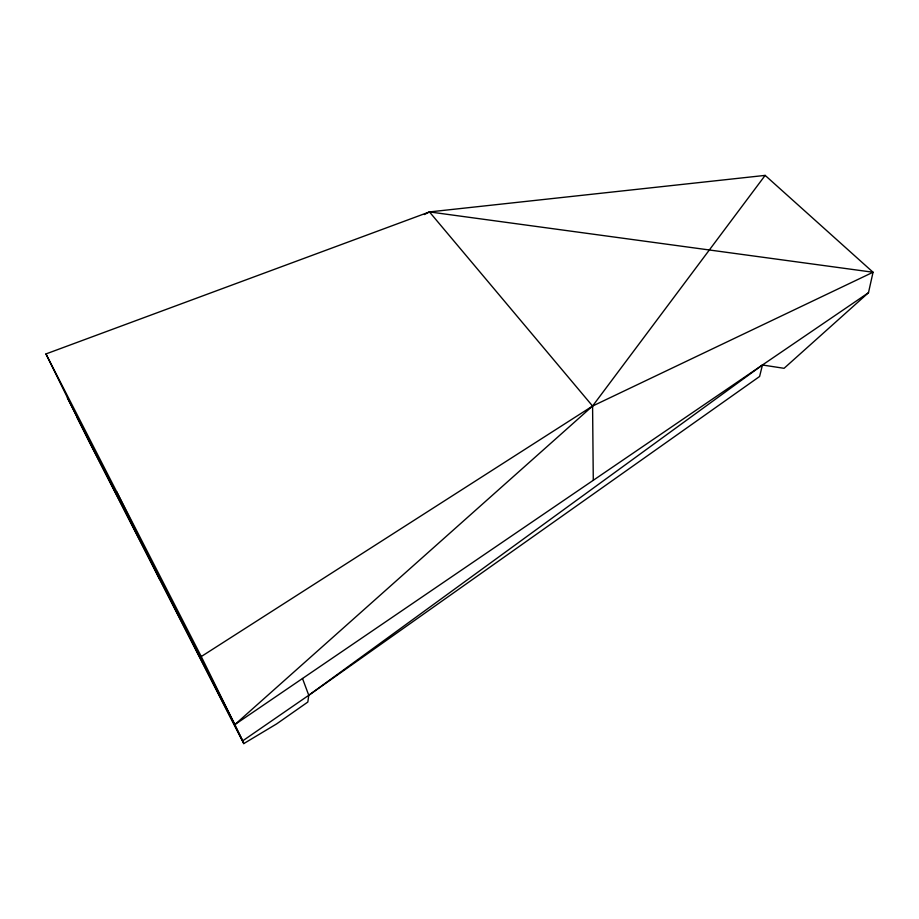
<?xml version="1.0" encoding="UTF-8"?>
<svg xmlns="http://www.w3.org/2000/svg" width="919" height="919" viewBox="0 0 919 919"><rect width="100%" height="100%" fill="white"/><g stroke="black" fill="none" stroke-linecap="round" stroke-linejoin="round"><path stroke-width="1.38" d="M302.5 678.498L308.761 695.281L307.831 702.036L276.596 723.919L243.753 743.609L88.867 441.143L45.95 353.941L429.46 211.921L765.148 175.391L873.05 272.242L868.478 292.713L784.068 368.312L762.448 364.992L308.761 695.281L242.708 740.84L243.753 743.609M762.448 364.992L759.599 376.48L308.761 695.281M765.148 175.391L592.583 406.049L234.839 724.62L242.708 740.84L76.874 417.134M67.34 397.824L234.839 724.62L868.478 292.713M234.839 724.62L201.261 656.545L592.583 406.049L873.05 272.242L429.46 211.921L424.36 214.529M429.46 211.921L592.583 406.049L593.283 480.292M45.95 353.941L201.261 656.545M116.644 491.688L159.607 579.303"/></g></svg>
